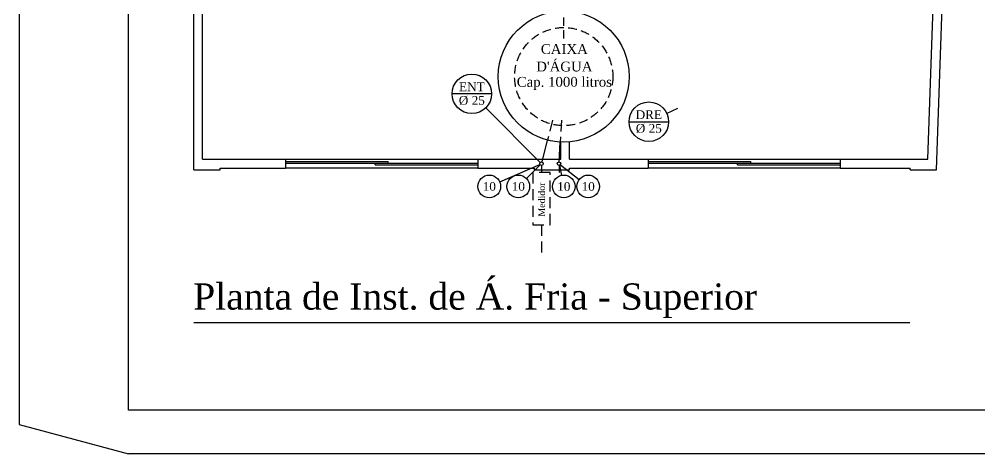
# Model space of a CAD drawing. Header units: millimetres. Extents: x 8900 to 13100, y 733 to 3683.
# Drawn here: x 8900 to 9999, y 733 to 1230 of the extents above; entities that cross this region are included whole.
import ezdxf
from ezdxf.enums import TextEntityAlignment as Align

# ---------------------------------------------------------------- set-up
doc = ezdxf.new("R2010")
doc.units = ezdxf.units.MM
doc.linetypes.add('DASHED', pattern=[19.05, 12.7, -6.35])
doc.linetypes.add('HIDDEN', pattern=[0.375, 0.25, -0.125])
for name, color, linetype in [('001 - 0.050', 1, 'Continuous'), ('002 - 0.150', 2, 'Continuous'), ('003 - 0.250', 3, 'Continuous'), ('004 - 0.350', 4, 'Continuous'), ('005 - 0.350 Color', 5, 'Continuous'), ('006 - 0.500', 6, 'Continuous'), ('014 - 1.000', 14, 'Continuous')]:
    doc.layers.add(name, color=color, linetype=linetype)
doc.styles.add('style2', font='BOOKOSBI.TTF')
doc.styles.add('style4', font='romantic.ttf')

msp = doc.modelspace()

# ---------------------------------------------------------------- linework, layer by layer
at = {"layer": '001 - 0.050', "ltscale": 2.5}
for p, q in [((9204.7, 1069.9), (9424.7, 1069.9)), ((9204.7, 1067.4), (9322.2, 1067.4)), ((9322.2, 1065.4), (9322.2, 1067.4)), ((9619.7, 1069.9), (9839.7, 1069.9)), ((9619.7, 1067.4), (9737.2, 1067.4)), ((9737.2, 1065.4), (9737.2, 1067.4)), ((9204.7, 1065.4), (9424.7, 1065.4)), ((9424.7, 1059.9), (9204.7, 1059.9)), ((9307.2, 1063.4), (9307.2, 1065.4)), ((9307.2, 1063.4), (9424.7, 1063.4)), ((9619.7, 1065.4), (9839.7, 1065.4)), ((9839.7, 1059.9), (9619.7, 1059.9)), ((9722.2, 1063.4), (9722.2, 1065.4)), ((9722.2, 1063.4), (9839.7, 1063.4))]:
    msp.add_line(p, q, dxfattribs=at)
at = {"layer": '002 - 0.150'}
for p, q in [((8899.7, 2184.5), (8899.7, 766.4)), ((8899.7, 766.4), (9024.7, 732.9)), ((13099.7, 732.9), (9024.7, 732.9))]:
    msp.add_line(p, q, dxfattribs=at)
at = {"layer": '002 - 0.150', "ltscale": 2.5}
for p, q in [((9099.7, 1057.9), (9099.7, 1909.9)), ((9109.7, 1069.9), (9109.7, 1899.6)), ((9949.7, 1057.9), (9978.3, 1878.6)), ((9940.1, 1069.9), (9968, 1869)), ((9519.7, 1069.9), (9519.7, 1089.6)), ((9529.7, 1069.9), (9529.7, 1089.8)), ((9109.7, 1069.9), (9204.7, 1069.9)), ((9204.7, 1069.9), (9204.7, 1059.9)), ((9424.7, 1069.9), (9519.7, 1069.9)), ((9424.7, 1069.9), (9424.7, 1059.9)), ((9529.7, 1069.9), (9619.7, 1069.9)), ((9619.7, 1069.9), (9619.7, 1059.9)), ((9839.7, 1069.9), (9940.1, 1069.9)), ((9839.7, 1069.9), (9839.7, 1059.9)), ((9099.7, 1057.9), (9129.7, 1057.9)), ((9129.7, 1057.9), (9129.7, 1059.9)), ((9129.7, 1059.9), (9204.7, 1059.9)), ((9424.7, 1059.9), (9489.7, 1059.9)), ((9489.7, 1057.9), (9489.7, 1059.9)), ((9489.7, 1057.9), (9529.7, 1057.9)), ((9529.7, 1059.9), (9619.7, 1059.9)), ((9529.7, 1057.9), (9529.7, 1059.9)), ((9839.7, 1059.9), (9919.7, 1059.9)), ((9919.7, 1057.9), (9919.7, 1059.9)), ((9919.7, 1057.9), (9949.7, 1057.9))]:
    msp.add_line(p, q, dxfattribs=at)
at = {"layer": '003 - 0.250', "ltscale": 2.5}
for p, q in [((9449.8, 1044), (9495.9, 1064.1)), ((9496.3, 1063.5), (9480.4, 1047.9)), ((9518.2, 1063), (9520.5, 1051.5)), ((9519.3, 1063.7), (9540.9, 1046.8))]:
    msp.add_line(p, q, dxfattribs=at)
for centre in [(9437.9, 1038.8), (9471.1, 1038.8), (9523.2, 1038.8), (9551.1, 1038.8)]:
    msp.add_circle(centre, 13, dxfattribs=at)
at = {"layer": '004 - 0.350', "ltscale": 2.5}
for p, q in [((9440.4, 1144.8), (9395.3, 1144.8)), ((9597.9, 1112.9), (9643, 1112.9))]:
    msp.add_line(p, q, dxfattribs=at)
for points in [[(9384.8, 1177.9, 0, 5, 0), (9395.4, 1167.3, 0, 0, 0), (9401.9, 1160.8, 0, 0, 0)], [(9519.6, 1065.8, 0, 5, 0), (9533.2, 1072.1, 0, 0, 0), (9600, 1103.3, 0, 0, 0)]]:
    msp.add_lwpolyline(points, format="xyseb", dxfattribs=at)
for points in [[(9433.8, 1128.9), (9496.3, 1066.4)], [(9640.9, 1122.4), (9653.6, 1128.3)]]:
    msp.add_lwpolyline(points, dxfattribs=at)
for centre, radius in [((9523.1, 1164.5), 75), ((9417.9, 1144.8), 22.6), ((9620.5, 1112.9), 22.6)]:
    msp.add_circle(centre, radius, dxfattribs=at)
at = {"layer": '004 - 0.350', "linetype": 'HIDDEN', "ltscale": 40}
msp.add_circle((9523.1, 1164.5), 56.2, dxfattribs=at)
at = {"layer": '005 - 0.350 Color', "linetype": 'DASHED', "ltscale": 0.75}
msp.add_line((9523.1, 1208.2), (9523.1, 1239.5), dxfattribs=at)
at = {"layer": '005 - 0.350 Color', "linetype": 'DASHED'}
for p, q in [((9510.4, 1114.5), (9504.6, 1091.8)), ((9520.4, 1114.5), (9519.1, 1089.6)), ((9497.7, 1062.9), (9497.7, 1054.9)), ((9497.7, 994.9), (9497.7, 961.2))]:
    msp.add_line(p, q, dxfattribs=at)
at = {"layer": '005 - 0.350 Color', "ltscale": 2.5}
for p, q in [((9498.3, 1067.1), (9504.6, 1091.8)), ((9517.9, 1066.9), (9519.1, 1089.6)), ((9517.7, 1062.9), (9517.7, 1054.9))]:
    msp.add_line(p, q, dxfattribs=at)
at = {"layer": '005 - 0.350 Color', "linetype": 'DASHED'}
msp.add_lwpolyline([(9487.7, 994.9), (9507.7, 994.9), (9507.7, 1054.9), (9487.7, 1054.9)], close=True, dxfattribs=at)
at = {"layer": '005 - 0.350 Color', "ltscale": 2.5}
for centre in [(9497.7, 1064.9), (9517.7, 1064.9)]:
    msp.add_circle(centre, 2, dxfattribs=at)
at = {"layer": '006 - 0.500'}
msp.add_line((9919.3, 882.9), (9099.7, 882.9), dxfattribs=at)
at = {"layer": '014 - 1.000'}
msp.add_lwpolyline([(9024.7, 3632.9), (13049.7, 3632.9), (13049.7, 782.9), (9024.7, 782.9)], close=True, dxfattribs=at)

# ---------------------------------------------------------------- texts
at = {"layer": '001 - 0.050', "ltscale": 2.5, "style": 'style4'}
for s, height, p in [('CAIXA', 11.25, (9523.8, 1196, -440)), ("D'ÁGUA", 11.25, (9523.8, 1176, -440)), ('Cap. 1000 litros', 11.25, (9523.8, 1158.5, -440)), ('10', 10, (9437.9, 1038.8)), ('10', 10, (9471.1, 1038.8)), ('10', 10, (9523.2, 1038.8)), ('10', 10, (9551.1, 1038.8))]:
    msp.add_text(s, height=height, dxfattribs=at).set_placement(p, align=Align.MIDDLE_CENTER)
for s, p in [('ENT', (9417.9, 1144.8)), ('DRE', (9620.5, 1112.9))]:
    msp.add_text(s, height=10, dxfattribs=at).set_placement(p, align=Align.BOTTOM_CENTER)
for p in [(9417.9, 1142.3), (9620.5, 1110.3)]:
    msp.add_text('%%c 25', height=10, dxfattribs=at).set_placement(p, align=Align.TOP_CENTER)
msp.add_text('Medidor', height=7.5, rotation=90, dxfattribs=at).set_placement((9503.9, 1023.8), align=Align.BOTTOM_CENTER)
at = {"layer": '001 - 0.050', "style": 'style2'}
msp.add_text('Planta de Inst. de Á. Fria - Superior', height=30, dxfattribs=at).set_placement((9098.9, 897.9))

doc.saveas('drawing.dxf')
